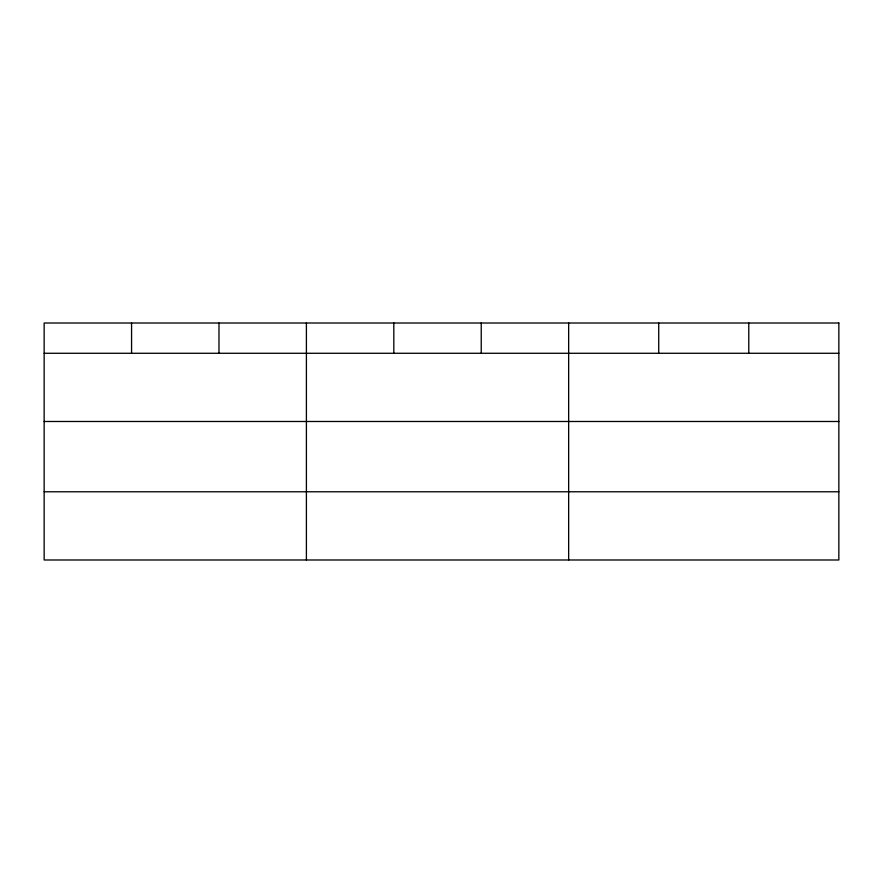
<?xml version="1.0" encoding="UTF-8"?>
<svg xmlns="http://www.w3.org/2000/svg" width="883" height="883" viewBox="0 0 883 883"><rect width="100%" height="100%" fill="white"/><g stroke="black" fill="none" stroke-linecap="round" stroke-linejoin="round"><path stroke-width="1.32" d="M44.15 353.277L838.85 353.277M44.15 421.489L838.85 421.489M44.15 491.776L838.85 491.776M748.784 323.012L748.784 353.277M658.718 323.012L658.718 353.277M568.652 323.012L568.652 559.988M481.235 323.012L481.235 353.277M393.818 323.012L393.818 353.277M306.401 323.012L306.401 559.988M218.984 323.012L218.984 353.277M131.567 323.012L131.567 353.277M838.85 323.012L44.15 323.012L44.15 559.988L838.85 559.988L838.85 323.012"/></g></svg>
